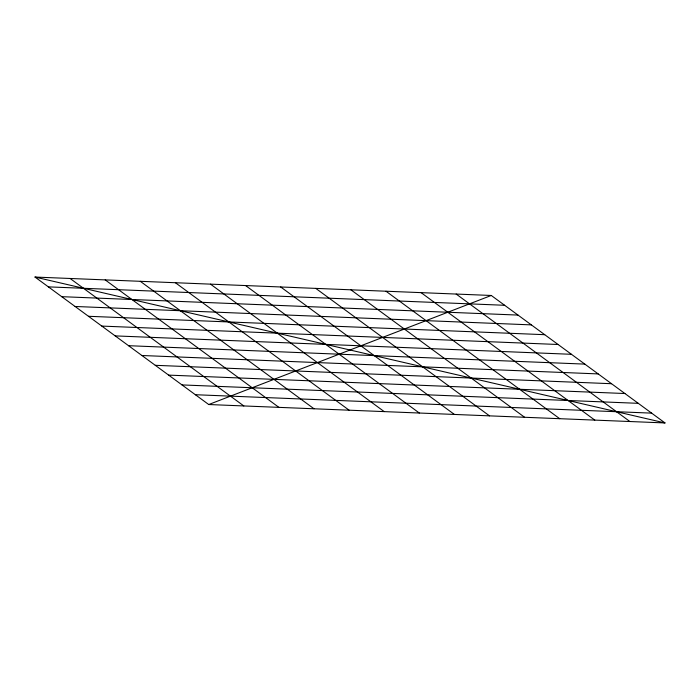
<?xml version="1.0" encoding="UTF-8"?>
<svg xmlns="http://www.w3.org/2000/svg" width="700" height="700" viewBox="0 0 700 700"><rect width="100%" height="100%" fill="white"/><g stroke="black" fill="none" stroke-linecap="round" stroke-linejoin="round"><path stroke-width="1.05" d="M208.731 404.53L491.269 295.47L665 422.94L208.731 404.53L35 277.06L491.269 295.47M48.361 286.869L504.639 305.279M61.731 296.669L518 315.079M75.093 306.477L531.361 324.887M88.454 316.286L544.722 334.688M101.815 326.086L558.093 344.496M115.185 335.895L571.454 354.305M128.546 345.695L584.815 364.105M141.907 355.504L598.185 373.914M155.278 365.312L611.546 383.714M168.639 375.113L624.907 393.523M182 384.921L638.269 403.331M195.361 394.721L651.639 413.131M35 277.06L665 422.94M456.173 294.053L629.904 421.523M421.076 292.635L594.808 420.105M385.98 291.226L559.702 418.688M350.884 289.809L524.606 417.27M315.779 288.391L489.51 415.861M280.683 286.974L454.414 414.444M245.586 285.556L419.317 413.026M210.49 284.139L384.221 411.609M175.394 282.73L349.116 410.191M140.298 281.312L314.02 408.774M105.192 279.895L278.924 407.365M70.096 278.477L243.828 405.947"/></g></svg>
